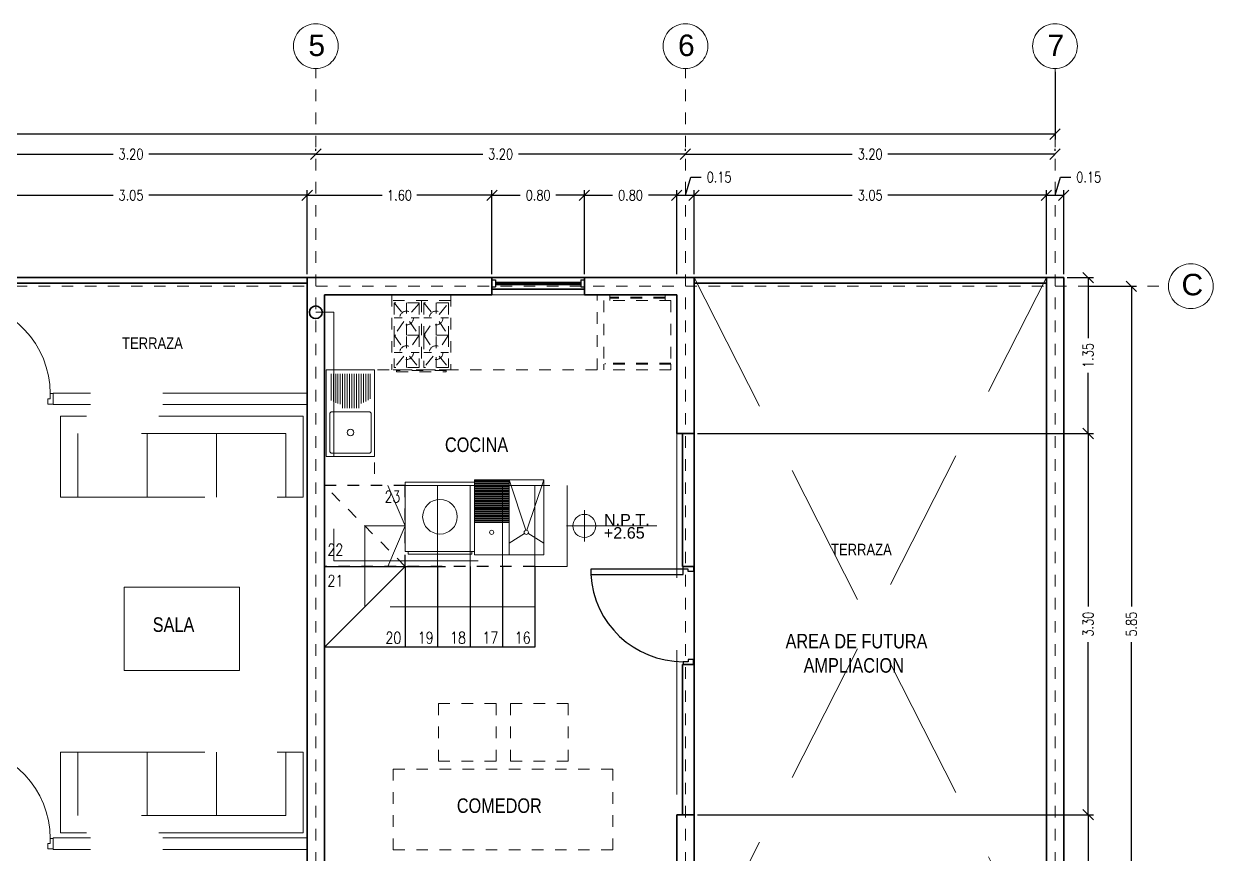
# Model space of a CAD drawing. Header units: metres. Extents: x -255 to -21, y -382 to -241.
# Drawn here: x -33.2 to -22.9, y -318.32 to -311.13 of the extents above; entities that cross this region are included whole.
import ezdxf
from ezdxf.enums import TextEntityAlignment as Align

# ---------------------------------------------------------------- set-up
doc = ezdxf.new("R2010")
doc.units = ezdxf.units.M
doc.header["$LTSCALE"] = 5
doc.header["$MEASUREMENT"] = 0
for name, pattern in [('CENTER2', [1.125, 0.75, -0.125, 0.125, -0.125]), ('DASHDOT', [1, 0.5, -0.25, 0, -0.25]), ('HIDDEN', [0.375, 0.25, -0.125])]:
    doc.linetypes.add(name, pattern=pattern)
doc.layers.get('0').update_dxf_attribs({"color": 30})
for name, color, linetype, lineweight in [('A-ANNO-DIMS', 3, 'Continuous', 18), ('A-ANNO-SYMB', 3, 'Continuous', 18), ('A-ANNO-TEXT', 3, 'Continuous', 18), ('A-DOOR-FULL', 4, 'Continuous', 25), ('A-FLOR-LEVL', 7, 'Continuous', 35), ('A-FLOR-OVHD', 3, 'HIDDEN', 18), ('A-FLOR-STRS', 4, 'Continuous', 25), ('A-FURN', 8, 'Continuous', 18), ('A-GLAZ-FULL', 4, 'Continuous', 25), ('A-WALL-FULL-EXTR', 7, 'Continuous', 35), ('A-WALL-FULL-INTR', 7, 'Continuous', 35)]:
    doc.layers.add(name, color=color, linetype=linetype, lineweight=lineweight)
doc.styles.add('E-ARIAL', font='arial.ttf')
doc.styles.add('E-ROMANS', font='romans.shx', dxfattribs={"width": 0.8})
doc.styles.get("Standard").update_dxf_attribs({"font": 'arial.ttf'})
doc.dimstyles.new('E-0050_TICK_18', dxfattribs={"dimscale": 0.001, "dimtxt": 90, "dimasz": 90, "dimexe": 45, "dimexo": 30, "dimgap": 45, "dimtad": 0, "dimzin": 0, "dimdsep": 46, "dimtxsty": 'E-ROMANS', "dimblk": 'OBLIQUE', "dimcen": 45, "dimclrd": 256, "dimclre": 256, "dimclrt": 256, "dimadec": 0, "dimazin": 0, "dimtfac": 1, "dimtmove": 1, "dimatfit": 3, "dimldrblk": 'OPEN90', "dimfxl": 1, "dimtfill": 1, "dimtolj": 1, "dimtzin": 0, "dimarcsym": 0})

# ---------------------------------------------------------------- blocks, each defined once
blk = doc.blocks.new('_Oblique')
at = {"color": 0, "linetype": 'ByBlock', "lineweight": -2}
blk.add_line((-0.5, -0.5), (0.5, 0.5), dxfattribs=at)
blk = doc.blocks.new('*D367')
at = {"layer": 'A-ANNO-DIMS', "lineweight": -2, "transparency": 16777216}
for p, q in [((-33.868, -312.226), (-33.868, -312.211)), ((-30.668, -312.226), (-30.668, -312.211)), ((-33.868, -312.256), (-32.423, -312.256)), ((-30.668, -312.256), (-32.114, -312.256))]:
    blk.add_line(p, q, dxfattribs=at)
at = {"layer": 'A-ANNO-DIMS', "lineweight": -2, "transparency": 16777216, "xscale": 0.09, "yscale": 0.09, "zscale": 0.09, "rotation": 180}
blk.add_blockref('_Oblique', (-33.868, -312.256), dxfattribs=at)
at = {"layer": 'A-ANNO-DIMS', "lineweight": -2, "transparency": 16777216, "xscale": 0.09, "yscale": 0.09, "zscale": 0.09}
blk.add_blockref('_Oblique', (-30.668, -312.256), dxfattribs=at)
at = {"layer": 'A-ANNO-DIMS', "transparency": 16777216, "insert": (-32.268, -312.256), "char_height": 0.09, "attachment_point": 5, "style": 'E-ROMANS', "bg_fill": 3, "box_fill_scale": 1.25, "bg_fill_color": 256, "bg_fill_true_color": 13158600, "bg_fill_transparency": 0}
blk.add_mtext('\\A1;3.20', dxfattribs=at)
blk = doc.blocks.new('_Open90')
at = {"color": 0, "linetype": 'ByBlock', "lineweight": -2}
for p, q in [((0, 0), (-1, 0)), ((-0.5, 0.5), (0, 0)), ((0, 0), (-0.5, -0.5))]:
    blk.add_line(p, q, dxfattribs=at)
blk = doc.blocks.new('*D368')
at = {"layer": 'A-ANNO-DIMS', "lineweight": -2, "transparency": 16777216}
for p, q in [((-30.668, -312.226), (-30.668, -312.211)), ((-27.468, -312.226), (-27.468, -312.211)), ((-30.668, -312.256), (-29.223, -312.256)), ((-27.468, -312.256), (-28.914, -312.256))]:
    blk.add_line(p, q, dxfattribs=at)
at = {"layer": 'A-ANNO-DIMS', "lineweight": -2, "transparency": 16777216, "xscale": 0.09, "yscale": 0.09, "zscale": 0.09, "rotation": 180}
blk.add_blockref('_Oblique', (-30.668, -312.256), dxfattribs=at)
at = {"layer": 'A-ANNO-DIMS', "lineweight": -2, "transparency": 16777216, "xscale": 0.09, "yscale": 0.09, "zscale": 0.09}
blk.add_blockref('_Oblique', (-27.468, -312.256), dxfattribs=at)
at = {"layer": 'A-ANNO-DIMS', "transparency": 16777216, "insert": (-29.068, -312.256), "char_height": 0.09, "attachment_point": 5, "style": 'E-ROMANS', "bg_fill": 3, "box_fill_scale": 1.25, "bg_fill_color": 256, "bg_fill_true_color": 13158600, "bg_fill_transparency": 0}
blk.add_mtext('\\A1;3.20', dxfattribs=at)
blk = doc.blocks.new('*D369')
at = {"layer": 'A-ANNO-DIMS', "lineweight": -2, "transparency": 16777216}
for p, q in [((-27.468, -312.226), (-27.468, -312.211)), ((-24.268, -312.226), (-24.268, -312.211)), ((-27.468, -312.256), (-26.023, -312.256)), ((-24.268, -312.256), (-25.714, -312.256))]:
    blk.add_line(p, q, dxfattribs=at)
at = {"layer": 'A-ANNO-DIMS', "lineweight": -2, "transparency": 16777216, "xscale": 0.09, "yscale": 0.09, "zscale": 0.09, "rotation": 180}
blk.add_blockref('_Oblique', (-27.468, -312.256), dxfattribs=at)
at = {"layer": 'A-ANNO-DIMS', "lineweight": -2, "transparency": 16777216, "xscale": 0.09, "yscale": 0.09, "zscale": 0.09}
blk.add_blockref('_Oblique', (-24.268, -312.256), dxfattribs=at)
at = {"layer": 'A-ANNO-DIMS', "transparency": 16777216, "insert": (-25.868, -312.256), "char_height": 0.09, "attachment_point": 5, "style": 'E-ROMANS', "bg_fill": 3, "box_fill_scale": 1.25, "bg_fill_color": 256, "bg_fill_true_color": 13158600, "bg_fill_transparency": 0}
blk.add_mtext('\\A1;3.20', dxfattribs=at)
blk = doc.blocks.new('*D370')
at = {"layer": 'A-ANNO-DIMS', "lineweight": -2, "transparency": 16777216}
for p, q in [((-43.468, -311.545), (-43.468, -312.128)), ((-24.268, -311.545), (-24.268, -312.128)), ((-43.468, -312.083), (-34.052, -312.083)), ((-24.268, -312.083), (-33.684, -312.083))]:
    blk.add_line(p, q, dxfattribs=at)
at = {"layer": 'A-ANNO-DIMS', "lineweight": -2, "transparency": 16777216, "xscale": 0.09, "yscale": 0.09, "zscale": 0.09, "rotation": 180}
blk.add_blockref('_Oblique', (-43.468, -312.083), dxfattribs=at)
at = {"layer": 'A-ANNO-DIMS', "lineweight": -2, "transparency": 16777216, "xscale": 0.09, "yscale": 0.09, "zscale": 0.09}
blk.add_blockref('_Oblique', (-24.268, -312.083), dxfattribs=at)
at = {"layer": 'A-ANNO-DIMS', "transparency": 16777216, "insert": (-33.868, -312.083), "char_height": 0.09, "attachment_point": 5, "style": 'E-ROMANS', "bg_fill": 3, "box_fill_scale": 1.25, "bg_fill_color": 256, "bg_fill_true_color": 13158600, "bg_fill_transparency": 0}
blk.add_mtext('\\A1;19.20', dxfattribs=at)
blk = doc.blocks.new('*D378')
at = {"layer": 'A-ANNO-DIMS', "lineweight": -2, "transparency": 16777216}
for p, q in [((-23.981, -313.399), (-23.561, -313.399)), ((-23.606, -313.399), (-23.606, -316.17)), ((-23.606, -319.249), (-23.606, -316.479)), ((-23.981, -319.249), (-23.561, -319.249))]:
    blk.add_line(p, q, dxfattribs=at)
at = {"layer": 'A-ANNO-DIMS', "lineweight": -2, "transparency": 16777216, "xscale": 0.09, "yscale": 0.09, "zscale": 0.09}
for p, rotation in [((-23.606, -313.399), 90), ((-23.606, -319.249), 270)]:
    blk.add_blockref('_Oblique', p, dxfattribs=dict(at, rotation=rotation))
at = {"layer": 'A-ANNO-DIMS', "transparency": 16777216, "insert": (-23.606, -316.324), "char_height": 0.09, "attachment_point": 5, "rotation": 90, "style": 'E-ROMANS', "bg_fill": 3, "box_fill_scale": 1.25, "bg_fill_color": 256, "bg_fill_true_color": 13158600, "bg_fill_transparency": 0}
blk.add_mtext('\\A1;5.85', dxfattribs=at)
blk = doc.blocks.new('DOOR-80')
for points in [[(-0.07, 0.89), (-0.07, 0.09), (-0.025, 0.09), (-0.025, 0.89), (-0.07, 0.89)], [(-0.825, 0.09), (-0.85, 0.09), (-0.85, 0), (-0.805, 0), (-0.805, 0.045), (-0.825, 0.045), (-0.825, 0.09)], [(-0.025, 0.09), (0, 0.09), (0, 0), (-0.045, 0), (-0.045, 0.045), (-0.025, 0.045), (-0.025, 0.09)]]:
    blk.add_lwpolyline(points)
at = {"linetype": 'HIDDEN'}
blk.add_arc((-0.023, 0.089), 0.802, 93.3811, 179.9341, dxfattribs=at)
blk = doc.blocks.new('*D509')
at = {"layer": 'A-ANNO-DIMS', "lineweight": -2, "transparency": 16777216}
for p, q in [((-24.163, -313.324), (-23.936, -313.324)), ((-23.981, -313.324), (-23.981, -313.85)), ((-23.981, -314.674), (-23.981, -314.149)), ((-27.363, -314.674), (-23.936, -314.674))]:
    blk.add_line(p, q, dxfattribs=at)
at = {"layer": 'A-ANNO-DIMS', "lineweight": -2, "transparency": 16777216, "xscale": 0.09, "yscale": 0.09, "zscale": 0.09}
for p, rotation in [((-23.981, -313.324), 90), ((-23.981, -314.674), 270)]:
    blk.add_blockref('_Oblique', p, dxfattribs=dict(at, rotation=rotation))
at = {"layer": 'A-ANNO-DIMS', "transparency": 16777216, "insert": (-23.981, -313.999), "char_height": 0.09, "attachment_point": 5, "rotation": 90, "style": 'E-ROMANS', "bg_fill": 3, "box_fill_scale": 1.25, "bg_fill_color": 256, "bg_fill_true_color": 13158600, "bg_fill_transparency": 0}
blk.add_mtext('\\A1;1.35', dxfattribs=at)
blk = doc.blocks.new('*D290')
at = {"layer": 'A-ANNO-DIMS', "lineweight": -2, "transparency": 16777216}
for p, q in [((-27.363, -314.674), (-23.936, -314.674)), ((-23.981, -314.674), (-23.981, -316.17)), ((-23.981, -317.974), (-23.981, -316.479)), ((-27.363, -317.974), (-23.936, -317.974))]:
    blk.add_line(p, q, dxfattribs=at)
at = {"layer": 'A-ANNO-DIMS', "lineweight": -2, "transparency": 16777216, "xscale": 0.09, "yscale": 0.09, "zscale": 0.09}
for p, rotation in [((-23.981, -314.674), 90), ((-23.981, -317.974), 270)]:
    blk.add_blockref('_Oblique', p, dxfattribs=dict(at, rotation=rotation))
at = {"layer": 'A-ANNO-DIMS', "transparency": 16777216, "insert": (-23.981, -316.324), "char_height": 0.09, "attachment_point": 5, "rotation": 90, "style": 'E-ROMANS', "bg_fill": 3, "box_fill_scale": 1.25, "bg_fill_color": 256, "bg_fill_true_color": 13158600, "bg_fill_transparency": 0}
blk.add_mtext('\\A1;3.30', dxfattribs=at)
blk = doc.blocks.new('*D291')
at = {"layer": 'A-ANNO-DIMS', "lineweight": -2, "transparency": 16777216}
for p, q in [((-27.363, -317.974), (-23.936, -317.974)), ((-23.981, -317.974), (-23.981, -318.5)), ((-23.981, -319.324), (-23.981, -318.799)), ((-27.363, -319.324), (-23.936, -319.324))]:
    blk.add_line(p, q, dxfattribs=at)
at = {"layer": 'A-ANNO-DIMS', "lineweight": -2, "transparency": 16777216, "xscale": 0.09, "yscale": 0.09, "zscale": 0.09}
for p, rotation in [((-23.981, -317.974), 90), ((-23.981, -319.324), 270)]:
    blk.add_blockref('_Oblique', p, dxfattribs=dict(at, rotation=rotation))
at = {"layer": 'A-ANNO-DIMS', "transparency": 16777216, "insert": (-23.981, -318.649), "char_height": 0.09, "attachment_point": 5, "rotation": 90, "style": 'E-ROMANS', "bg_fill": 3, "box_fill_scale": 1.25, "bg_fill_color": 256, "bg_fill_true_color": 13158600, "bg_fill_transparency": 0}
blk.add_mtext('\\A1;1.35', dxfattribs=at)
blk = doc.blocks.new('*D296')
at = {"layer": 'A-ANNO-DIMS', "lineweight": -2, "transparency": 16777216}
for p, q in [((-33.793, -313.294), (-33.793, -312.567)), ((-33.793, -312.612), (-32.423, -312.612)), ((-30.743, -312.612), (-32.114, -312.612)), ((-30.743, -313.294), (-30.743, -312.567))]:
    blk.add_line(p, q, dxfattribs=at)
at = {"layer": 'A-ANNO-DIMS', "lineweight": -2, "transparency": 16777216, "xscale": 0.09, "yscale": 0.09, "zscale": 0.09, "rotation": 180}
blk.add_blockref('_Oblique', (-33.793, -312.612), dxfattribs=at)
at = {"layer": 'A-ANNO-DIMS', "lineweight": -2, "transparency": 16777216, "xscale": 0.09, "yscale": 0.09, "zscale": 0.09}
blk.add_blockref('_Oblique', (-30.743, -312.612), dxfattribs=at)
at = {"layer": 'A-ANNO-DIMS', "transparency": 16777216, "insert": (-32.268, -312.612), "char_height": 0.09, "attachment_point": 5, "style": 'E-ROMANS', "bg_fill": 3, "box_fill_scale": 1.25, "bg_fill_color": 256, "bg_fill_true_color": 13158600, "bg_fill_transparency": 0}
blk.add_mtext('\\A1;3.05', dxfattribs=at)
blk = doc.blocks.new('*D297')
at = {"layer": 'A-ANNO-DIMS', "lineweight": -2, "transparency": 16777216}
for p, q in [((-30.743, -313.294), (-30.743, -312.567)), ((-30.743, -312.612), (-30.093, -312.612)), ((-29.143, -312.612), (-29.794, -312.612)), ((-29.143, -313.294), (-29.143, -312.567))]:
    blk.add_line(p, q, dxfattribs=at)
at = {"layer": 'A-ANNO-DIMS', "lineweight": -2, "transparency": 16777216, "xscale": 0.09, "yscale": 0.09, "zscale": 0.09, "rotation": 180}
blk.add_blockref('_Oblique', (-30.743, -312.612), dxfattribs=at)
at = {"layer": 'A-ANNO-DIMS', "lineweight": -2, "transparency": 16777216, "xscale": 0.09, "yscale": 0.09, "zscale": 0.09}
blk.add_blockref('_Oblique', (-29.143, -312.612), dxfattribs=at)
at = {"layer": 'A-ANNO-DIMS', "transparency": 16777216, "insert": (-29.943, -312.612), "char_height": 0.09, "attachment_point": 5, "style": 'E-ROMANS', "bg_fill": 3, "box_fill_scale": 1.25, "bg_fill_color": 256, "bg_fill_true_color": 13158600, "bg_fill_transparency": 0}
blk.add_mtext('\\A1;1.60', dxfattribs=at)
blk = doc.blocks.new('*D298')
at = {"layer": 'A-ANNO-DIMS', "lineweight": -2, "transparency": 16777216}
for p, q in [((-29.143, -313.294), (-29.143, -312.567)), ((-29.143, -312.612), (-28.898, -312.612)), ((-28.343, -312.612), (-28.589, -312.612)), ((-28.343, -313.294), (-28.343, -312.567))]:
    blk.add_line(p, q, dxfattribs=at)
at = {"layer": 'A-ANNO-DIMS', "lineweight": -2, "transparency": 16777216, "xscale": 0.09, "yscale": 0.09, "zscale": 0.09, "rotation": 180}
blk.add_blockref('_Oblique', (-29.143, -312.612), dxfattribs=at)
at = {"layer": 'A-ANNO-DIMS', "lineweight": -2, "transparency": 16777216, "xscale": 0.09, "yscale": 0.09, "zscale": 0.09}
blk.add_blockref('_Oblique', (-28.343, -312.612), dxfattribs=at)
at = {"layer": 'A-ANNO-DIMS', "transparency": 16777216, "insert": (-28.743, -312.612), "char_height": 0.09, "attachment_point": 5, "style": 'E-ROMANS', "bg_fill": 3, "box_fill_scale": 1.25, "bg_fill_color": 256, "bg_fill_true_color": 13158600, "bg_fill_transparency": 0}
blk.add_mtext('\\A1;0.80', dxfattribs=at)
blk = doc.blocks.new('*D299')
at = {"layer": 'A-ANNO-DIMS', "lineweight": -2, "transparency": 16777216}
for p, q in [((-28.343, -313.294), (-28.343, -312.567)), ((-28.343, -312.612), (-28.098, -312.612)), ((-27.543, -312.612), (-27.789, -312.612)), ((-27.543, -313.294), (-27.543, -312.567))]:
    blk.add_line(p, q, dxfattribs=at)
at = {"layer": 'A-ANNO-DIMS', "lineweight": -2, "transparency": 16777216, "xscale": 0.09, "yscale": 0.09, "zscale": 0.09, "rotation": 180}
blk.add_blockref('_Oblique', (-28.343, -312.612), dxfattribs=at)
at = {"layer": 'A-ANNO-DIMS', "lineweight": -2, "transparency": 16777216, "xscale": 0.09, "yscale": 0.09, "zscale": 0.09}
blk.add_blockref('_Oblique', (-27.543, -312.612), dxfattribs=at)
at = {"layer": 'A-ANNO-DIMS', "transparency": 16777216, "insert": (-27.943, -312.612), "char_height": 0.09, "attachment_point": 5, "style": 'E-ROMANS', "bg_fill": 3, "box_fill_scale": 1.25, "bg_fill_color": 256, "bg_fill_true_color": 13158600, "bg_fill_transparency": 0}
blk.add_mtext('\\A1;0.80', dxfattribs=at)
blk = doc.blocks.new('*D515')
at = {"layer": 'A-ANNO-DIMS', "lineweight": -2, "transparency": 16777216}
for p, q in [((-27.468, -312.612), (-27.421, -312.455)), ((-27.421, -312.455), (-27.331, -312.455)), ((-27.543, -313.294), (-27.543, -312.567)), ((-27.543, -312.612), (-27.393, -312.612)), ((-27.393, -313.294), (-27.393, -312.567))]:
    blk.add_line(p, q, dxfattribs=at)
at = {"layer": 'A-ANNO-DIMS', "lineweight": -2, "transparency": 16777216, "xscale": 0.09, "yscale": 0.09, "zscale": 0.09, "rotation": 180}
blk.add_blockref('_Oblique', (-27.543, -312.612), dxfattribs=at)
at = {"layer": 'A-ANNO-DIMS', "transparency": 16777216, "insert": (-27.176, -312.455), "char_height": 0.09, "attachment_point": 5, "style": 'E-ROMANS', "bg_fill": 3, "box_fill_scale": 1.25, "bg_fill_color": 256, "bg_fill_true_color": 13158600, "bg_fill_transparency": 0}
blk.add_mtext('\\A1;0.15', dxfattribs=at)
at = {"layer": 'A-ANNO-DIMS', "lineweight": -2, "transparency": 16777216, "xscale": 0.09, "yscale": 0.09, "zscale": 0.09}
blk.add_blockref('_Oblique', (-27.393, -312.612), dxfattribs=at)
blk = doc.blocks.new('*D516')
at = {"layer": 'A-ANNO-DIMS', "lineweight": -2, "transparency": 16777216}
for p, q in [((-27.393, -313.294), (-27.393, -312.567)), ((-27.393, -312.612), (-26.023, -312.612)), ((-24.343, -312.612), (-25.714, -312.612)), ((-24.343, -313.294), (-24.343, -312.567))]:
    blk.add_line(p, q, dxfattribs=at)
at = {"layer": 'A-ANNO-DIMS', "lineweight": -2, "transparency": 16777216, "xscale": 0.09, "yscale": 0.09, "zscale": 0.09, "rotation": 180}
blk.add_blockref('_Oblique', (-27.393, -312.612), dxfattribs=at)
at = {"layer": 'A-ANNO-DIMS', "lineweight": -2, "transparency": 16777216, "xscale": 0.09, "yscale": 0.09, "zscale": 0.09}
blk.add_blockref('_Oblique', (-24.343, -312.612), dxfattribs=at)
at = {"layer": 'A-ANNO-DIMS', "transparency": 16777216, "insert": (-25.868, -312.612), "char_height": 0.09, "attachment_point": 5, "style": 'E-ROMANS', "bg_fill": 3, "box_fill_scale": 1.25, "bg_fill_color": 256, "bg_fill_true_color": 13158600, "bg_fill_transparency": 0}
blk.add_mtext('\\A1;3.05', dxfattribs=at)
blk = doc.blocks.new('*D517')
at = {"layer": 'A-ANNO-DIMS', "lineweight": -2, "transparency": 16777216}
for p, q in [((-24.268, -312.612), (-24.221, -312.455)), ((-24.221, -312.455), (-24.131, -312.455)), ((-24.343, -313.294), (-24.343, -312.567)), ((-24.343, -312.612), (-24.193, -312.612)), ((-24.193, -313.294), (-24.193, -312.567))]:
    blk.add_line(p, q, dxfattribs=at)
at = {"layer": 'A-ANNO-DIMS', "lineweight": -2, "transparency": 16777216, "xscale": 0.09, "yscale": 0.09, "zscale": 0.09, "rotation": 180}
blk.add_blockref('_Oblique', (-24.343, -312.612), dxfattribs=at)
at = {"layer": 'A-ANNO-DIMS', "transparency": 16777216, "insert": (-23.976, -312.455), "char_height": 0.09, "attachment_point": 5, "style": 'E-ROMANS', "bg_fill": 3, "box_fill_scale": 1.25, "bg_fill_color": 256, "bg_fill_true_color": 13158600, "bg_fill_transparency": 0}
blk.add_mtext('\\A1;0.15', dxfattribs=at)
at = {"layer": 'A-ANNO-DIMS', "lineweight": -2, "transparency": 16777216, "xscale": 0.09, "yscale": 0.09, "zscale": 0.09}
blk.add_blockref('_Oblique', (-24.193, -312.612), dxfattribs=at)
blk = doc.blocks.new('TAG-LEVEL-PL')
for p, q in [((0, -0.136), (0, 0.136)), ((-0.154, 0), (0.627, 0))]:
    blk.add_line(p, q)
blk.add_circle((0, 0), 0.1)
at = {"style": 'E-ARIAL'}
blk.add_attdef('REF', text='', height=0.1, dxfattribs=at).set_placement((0.17, -0.027), align=Align.BOTTOM_LEFT)
blk.add_attdef('NIVEL', text='', height=0.1, dxfattribs=at).set_placement((0.169, -0.01), align=Align.TOP_LEFT)
blk = doc.blocks.new('LAVADORA-PL')
for p, q in [((0, 0), (0, 0.6)), ((0, 0.6), (0.6, 0.6)), ((0.6, 0.6), (0.6, 0)), ((0.625, 0.575), (0.625, 0.025)), ((0.6, 0), (0, 0))]:
    blk.add_line(p, q)
for points in [[(0.6, 0.575), (0.625, 0.575)], [(0.6, 0.025), (0.625, 0.025)]]:
    blk.add_lwpolyline(points)
blk.add_circle((0.3, 0.3), 0.15)

msp = doc.modelspace()

# ---------------------------------------------------------------- linework, layer by layer
at = {"layer": 'A-ANNO-SYMB', "linetype": 'CENTER2', "ltscale": 0.001}
for p, q in [((-30.668, -324.597), (-30.668, -311.515)), ((-27.468, -324.597), (-27.468, -311.515)), ((-24.268, -324.597), (-24.268, -311.515)), ((-44.468, -313.399), (-23.268, -313.399))]:
    msp.add_line(p, q, dxfattribs=at)
at = {"layer": 'A-ANNO-SYMB', "linetype": 'CENTER2'}
msp.add_circle((-23.092, -313.399), 0.194, dxfattribs=at)
at = {"layer": 'A-FLOR-LEVL'}
for p, q in [((-33.793, -313.324), (-30.743, -313.324)), ((-27.393, -313.324), (-24.343, -313.324)), ((-33.793, -313.374), (-30.743, -313.374)), ((-28.343, -313.424), (-29.143, -313.424)), ((-27.393, -313.374), (-24.343, -313.374))]:
    msp.add_line(p, q, dxfattribs=at)
msp.add_circle((-30.668, -313.624), 0.055, dxfattribs=at)
at = {"layer": 'A-FLOR-OVHD'}
for p, q in [((-27.393, -313.324), (-24.343, -319.324)), ((-27.393, -319.324), (-24.343, -313.324)), ((-29.143, -313.474), (-27.543, -313.474)), ((-30.743, -314.324), (-32.943, -314.324)), ((-32.943, -314.324), (-32.943, -314.424)), ((-30.743, -314.424), (-32.943, -314.424)), ((-32.878, -314.524), (-32.878, -315.224)), ((-30.778, -314.524), (-32.878, -314.524)), ((-30.778, -315.224), (-30.778, -314.524)), ((-32.728, -314.674), (-32.728, -315.224)), ((-30.928, -314.674), (-32.728, -314.674)), ((-32.128, -314.674), (-32.128, -315.224)), ((-32.128, -315.224), (-32.128, -314.674)), ((-31.528, -315.224), (-31.528, -314.674)), ((-30.928, -315.224), (-30.928, -314.674)), ((-27.543, -314.674), (-27.543, -317.974)), ((-32.878, -315.224), (-30.778, -315.224)), ((-29.893, -315.124), (-28.493, -315.124)), ((-29.613, -315.824), (-29.613, -315.124)), ((-29.333, -315.824), (-29.333, -315.124)), ((-29.053, -315.824), (-29.053, -315.124)), ((-28.773, -315.824), (-28.773, -315.124)), ((-28.493, -315.824), (-28.493, -315.124)), ((-30.243, -316.174), (-30.243, -315.474)), ((-30.243, -315.474), (-29.893, -315.474)), ((-28.493, -315.824), (-28.773, -315.824)), ((-31.328, -316.004), (-32.328, -316.004)), ((-32.328, -316.004), (-32.328, -316.725)), ((-31.328, -316.725), (-31.328, -316.004)), ((-28.773, -316.174), (-30.243, -316.174)), ((-32.328, -316.725), (-31.328, -316.725)), ((-32.878, -317.431), (-30.778, -317.431)), ((-32.878, -318.131), (-32.878, -317.431)), ((-32.728, -317.981), (-32.728, -317.431)), ((-32.128, -317.981), (-32.128, -317.431)), ((-32.128, -317.431), (-32.128, -317.981)), ((-31.528, -317.431), (-31.528, -317.981)), ((-30.928, -317.431), (-30.928, -317.981)), ((-30.778, -318.131), (-30.778, -317.431)), ((-30.928, -317.981), (-32.728, -317.981)), ((-32.943, -318.274), (-32.943, -318.174)), ((-30.743, -318.174), (-32.943, -318.174)), ((-30.778, -318.131), (-32.878, -318.131)), ((-30.743, -318.274), (-32.943, -318.274))]:
    msp.add_line(p, q, dxfattribs=at)
for points in [[(-30.668, -313.624), (-30.512, -313.624), (-30.512, -315.776), (-29.003, -315.776)], [(-29.893, -315.474), (-30.045, -315.124)], [(-29.893, -315.474), (-30.045, -315.824)]]:
    msp.add_lwpolyline(points, dxfattribs=at)
at = {"layer": 'A-FLOR-STRS', "linetype": 'HIDDEN', "ltscale": 0.001}
for p, q in [((-29.893, -315.124), (-30.593, -315.124)), ((-29.893, -315.824), (-30.593, -315.124)), ((-29.893, -315.824), (-29.893, -315.124)), ((-28.773, -315.824), (-30.593, -315.824))]:
    msp.add_line(p, q, dxfattribs=at)
at = {"layer": 'A-FLOR-STRS'}
for p, q in [((-30.593, -315.824), (-29.545, -315.824)), ((-29.893, -315.824), (-29.893, -316.524)), ((-29.613, -315.824), (-29.613, -316.524)), ((-29.333, -315.824), (-29.333, -316.524)), ((-29.053, -315.824), (-29.053, -316.524)), ((-28.773, -315.824), (-28.773, -316.524)), ((-28.773, -316.524), (-30.593, -316.524))]:
    msp.add_line(p, q, dxfattribs=at)
at = {"layer": 'A-FLOR-STRS', "linetype": 'DASHDOT', "ltscale": 15}
msp.add_line((-29.893, -315.824), (-30.593, -316.524), dxfattribs=at)
at = {"layer": 'A-FURN', "linetype": 'HIDDEN', "ltscale": 0.001}
for p, q in [((-30.009, -313.474), (-30.009, -314.124)), ((-29.499, -313.474), (-29.499, -314.124)), ((-28.233, -314.124), (-28.233, -313.474)), ((-27.643, -313.474), (-28.123, -313.474)), ((-28.123, -313.474), (-28.123, -313.524)), ((-27.643, -313.474), (-27.643, -313.524)), ((-29.499, -313.524), (-30.009, -313.524)), ((-29.989, -313.544), (-29.907, -313.644)), ((-29.774, -313.544), (-29.989, -313.544)), ((-29.989, -313.544), (-29.989, -313.824)), ((-29.882, -313.635), (-29.882, -313.544)), ((-29.774, -313.548), (-29.856, -313.644)), ((-29.774, -313.544), (-29.774, -313.824)), ((-29.754, -313.524), (-29.754, -314.124)), ((-29.734, -313.544), (-29.652, -313.644)), ((-29.734, -313.544), (-29.734, -313.848)), ((-29.519, -313.544), (-29.734, -313.544)), ((-29.627, -313.635), (-29.627, -313.544)), ((-29.601, -313.644), (-29.519, -313.544)), ((-29.519, -313.544), (-29.519, -313.824)), ((-28.173, -313.524), (-28.173, -314.064)), ((-27.593, -313.524), (-28.173, -313.524)), ((-27.643, -313.494), (-28.123, -313.494)), ((-27.643, -313.504), (-28.123, -313.504)), ((-27.593, -313.524), (-27.593, -314.064)), ((-29.989, -313.674), (-29.921, -313.674)), ((-29.842, -313.674), (-29.774, -313.674)), ((-29.734, -313.674), (-29.666, -313.674)), ((-29.587, -313.674), (-29.519, -313.674)), ((-29.907, -313.705), (-29.989, -313.824)), ((-29.882, -313.824), (-29.882, -313.714)), ((-29.856, -313.705), (-29.774, -313.824)), ((-29.734, -313.824), (-29.652, -313.705)), ((-29.627, -313.824), (-29.627, -313.714)), ((-29.601, -313.705), (-29.519, -313.824)), ((-29.989, -313.824), (-29.907, -313.944)), ((-29.989, -313.824), (-29.989, -314.104)), ((-29.774, -313.824), (-29.989, -313.824)), ((-29.882, -313.935), (-29.882, -313.824)), ((-29.774, -313.824), (-29.856, -313.944)), ((-29.774, -313.824), (-29.774, -314.104)), ((-29.734, -313.824), (-29.652, -313.944)), ((-29.519, -313.824), (-29.734, -313.824)), ((-29.734, -313.844), (-29.734, -314.104)), ((-29.627, -313.935), (-29.627, -313.824)), ((-29.519, -313.824), (-29.601, -313.944)), ((-29.519, -313.824), (-29.519, -314.104)), ((-29.989, -313.974), (-29.921, -313.974)), ((-29.842, -313.974), (-29.774, -313.974)), ((-29.734, -313.974), (-29.666, -313.974)), ((-29.587, -313.974), (-29.519, -313.974)), ((-29.907, -314.005), (-29.989, -314.104)), ((-29.882, -314.104), (-29.882, -314.014)), ((-29.856, -314.005), (-29.774, -314.104)), ((-29.652, -314.005), (-29.734, -314.104)), ((-29.627, -314.104), (-29.627, -314.014)), ((-29.601, -314.005), (-29.519, -314.104)), ((-27.593, -314.064), (-28.173, -314.064)), ((-27.593, -314.074), (-28.173, -314.074)), ((-28.173, -314.074), (-28.173, -314.124)), ((-28.163, -314.064), (-28.163, -314.074)), ((-27.603, -314.064), (-27.603, -314.074)), ((-27.593, -314.074), (-27.593, -314.124)), ((-28.233, -314.124), (-30.159, -314.124)), ((-30.159, -314.124), (-30.159, -315.124)), ((-29.499, -314.124), (-30.009, -314.124)), ((-29.774, -314.104), (-29.989, -314.104)), ((-29.519, -314.104), (-29.734, -314.104)), ((-27.593, -314.124), (-28.173, -314.124)), ((-29.607, -317.011), (-29.607, -317.511)), ((-29.107, -317.011), (-29.607, -317.011)), ((-29.107, -317.511), (-29.107, -317.011)), ((-28.482, -317.011), (-28.982, -317.011)), ((-28.982, -317.011), (-28.982, -317.511)), ((-28.482, -317.511), (-28.482, -317.011)), ((-28.097, -317.578), (-29.997, -317.578)), ((-29.997, -317.578), (-29.997, -318.278)), ((-29.607, -317.511), (-29.107, -317.511)), ((-28.982, -317.511), (-28.482, -317.511)), ((-28.097, -318.278), (-28.097, -317.578)), ((-29.997, -318.278), (-28.097, -318.278))]:
    msp.add_line(p, q, dxfattribs=at)
at = {"layer": 'A-FURN'}
for p, q in [((-30.579, -314.874), (-30.579, -314.124)), ((-30.579, -314.124), (-30.159, -314.124)), ((-30.536, -314.158), (-30.536, -314.387)), ((-30.516, -314.158), (-30.516, -314.398)), ((-30.496, -314.158), (-30.496, -314.408)), ((-30.476, -314.158), (-30.476, -314.415)), ((-30.456, -314.158), (-30.456, -314.421)), ((-30.436, -314.158), (-30.436, -314.454)), ((-30.416, -314.158), (-30.416, -314.454)), ((-30.396, -314.158), (-30.396, -314.454)), ((-30.376, -314.158), (-30.376, -314.454)), ((-30.356, -314.158), (-30.356, -314.454)), ((-30.336, -314.158), (-30.336, -314.454)), ((-30.316, -314.158), (-30.316, -314.454)), ((-30.296, -314.158), (-30.296, -314.454)), ((-30.276, -314.158), (-30.276, -314.415)), ((-30.256, -314.158), (-30.256, -314.407)), ((-30.236, -314.158), (-30.236, -314.397)), ((-30.216, -314.158), (-30.216, -314.386)), ((-30.196, -314.158), (-30.196, -314.373)), ((-30.159, -314.874), (-30.159, -314.124)), ((-30.528, -314.485), (-30.208, -314.485)), ((-30.548, -314.505), (-30.548, -314.825)), ((-30.188, -314.505), (-30.188, -314.825)), ((-30.579, -314.874), (-30.159, -314.874)), ((-30.528, -314.845), (-30.208, -314.845)), ((-29.293, -315.724), (-29.293, -315.074)), ((-29.293, -315.074), (-28.693, -315.074)), ((-29.293, -315.083), (-28.993, -315.083)), ((-29.293, -315.093), (-28.993, -315.093)), ((-29.293, -315.103), (-28.993, -315.103)), ((-29.293, -315.113), (-28.993, -315.113)), ((-28.851, -315.511), (-28.993, -315.074)), ((-28.993, -315.724), (-28.993, -315.074)), ((-28.841, -315.511), (-28.693, -315.074)), ((-28.693, -315.074), (-28.693, -315.724)), ((-29.293, -315.123), (-28.993, -315.123)), ((-29.293, -315.133), (-28.993, -315.133)), ((-29.293, -315.143), (-28.993, -315.143)), ((-29.293, -315.153), (-28.993, -315.153)), ((-29.293, -315.163), (-28.993, -315.163)), ((-29.293, -315.173), (-28.993, -315.173)), ((-29.293, -315.173), (-28.993, -315.173)), ((-29.293, -315.183), (-28.993, -315.183)), ((-29.293, -315.193), (-28.993, -315.193)), ((-29.293, -315.203), (-28.993, -315.203)), ((-29.293, -315.213), (-28.993, -315.213)), ((-29.293, -315.223), (-28.993, -315.223)), ((-29.293, -315.233), (-28.993, -315.233)), ((-29.293, -315.243), (-28.993, -315.243)), ((-29.293, -315.253), (-28.993, -315.253)), ((-29.293, -315.253), (-28.993, -315.253)), ((-29.293, -315.263), (-28.993, -315.263)), ((-29.293, -315.263), (-28.993, -315.263)), ((-29.293, -315.273), (-28.993, -315.273)), ((-29.293, -315.273), (-28.993, -315.273)), ((-29.293, -315.283), (-28.993, -315.283)), ((-29.293, -315.283), (-28.993, -315.283)), ((-29.293, -315.293), (-28.993, -315.293)), ((-29.293, -315.293), (-28.993, -315.293)), ((-29.293, -315.303), (-28.993, -315.303)), ((-29.293, -315.313), (-28.993, -315.313)), ((-29.293, -315.323), (-28.993, -315.323)), ((-29.293, -315.333), (-28.993, -315.333)), ((-29.293, -315.343), (-28.993, -315.343)), ((-29.293, -315.353), (-28.993, -315.353)), ((-29.293, -315.363), (-28.993, -315.363)), ((-29.293, -315.373), (-28.993, -315.373)), ((-29.293, -315.383), (-28.993, -315.383)), ((-29.293, -315.393), (-28.993, -315.393)), ((-29.293, -315.403), (-28.993, -315.403)), ((-29.293, -315.413), (-28.993, -315.413)), ((-29.293, -315.423), (-28.993, -315.423)), ((-29.293, -315.433), (-28.993, -315.433)), ((-29.293, -315.443), (-28.993, -315.443)), ((-28.862, -315.539), (-28.993, -315.624)), ((-28.831, -315.538), (-28.693, -315.624)), ((-28.693, -315.724), (-29.293, -315.724))]:
    msp.add_line(p, q, dxfattribs=at)
at = {"layer": 'A-FURN', "linetype": 'HIDDEN', "ltscale": 0.001}
msp.add_lwpolyline([(-29.538, -314.128), (-29.969, -314.128), (-29.969, -314.141), (-29.538, -314.141)], close=True, dxfattribs=at)
for centre in [(-29.882, -313.674), (-29.627, -313.674), (-29.882, -313.974), (-29.627, -313.974)]:
    msp.add_circle(centre, 0.0594, dxfattribs=at)
at = {"layer": 'A-FURN'}
for centre, radius in [((-30.368, -314.665), 0.0284), ((-29.146, -315.529), 0.0181), ((-28.846, -315.529), 0.0181)]:
    msp.add_circle(centre, radius, dxfattribs=at)
for centre, start, end in [((-30.528, -314.505), 90, 180), ((-30.208, -314.505), 0, 90), ((-30.528, -314.825), 180, 270), ((-30.208, -314.825), 270, 0)]:
    msp.add_arc(centre, 0.02, start, end, dxfattribs=at)
at = {"layer": 'A-GLAZ-FULL'}
for p, q in [((-29.143, -313.404), (-29.113, -313.404)), ((-29.113, -313.384), (-28.373, -313.384)), ((-28.373, -313.404), (-28.343, -313.404))]:
    msp.add_line(p, q, dxfattribs=at)
at = {"layer": 'A-WALL-FULL-EXTR'}
for p, q in [((-30.593, -319.174), (-30.593, -313.474)), ((-30.593, -313.474), (-29.143, -313.474)), ((-28.343, -313.474), (-27.543, -313.474)), ((-27.543, -314.674), (-27.543, -313.474)), ((-27.543, -319.174), (-27.543, -317.974))]:
    msp.add_line(p, q, dxfattribs=at)
msp.add_lwpolyline([(-24.343, -313.324), (-24.343, -319.324), (-24.193, -319.324), (-24.193, -313.324)], close=True, dxfattribs=at)

# ---------------------------------------------------------------- block references
at = {"layer": 'A-ANNO-SYMB'}
msp.add_blockref('TAG-LEVEL-PL', (-28.343, -315.474), dxfattribs=at).add_auto_attribs({'NIVEL': '+2.65', 'REF': 'N.P.T.'})
at = {"layer": 'A-FLOR-OVHD', "xscale": -1}
for p in [(-33.793, -314.419), (-33.793, -318.269)]:
    msp.add_blockref('DOOR-80', p, dxfattribs=at)
at = {"layer": 'A-FURN', "xscale": -1, "rotation": 90}
msp.add_blockref('LAVADORA-PL', (-29.293, -315.094), dxfattribs=at)

# ---------------------------------------------------------------- texts
at = {"layer": 'A-ANNO-TEXT', "char_height": 0.18608, "attachment_point": 1}
for s, insert in [('{\\fArial|b0|i0|c0|p34;5}', (-30.732, -311.221)), ('{\\fArial|b0|i0|c0|p34;6}', (-27.532, -311.221)), ('{\\fArial|b0|i0|c0|p34;7}', (-24.332, -311.221)), ('{\\fArial|b0|i0|c0|p34;C}', (-23.173, -313.292))]:
    msp.add_mtext(s, dxfattribs=dict(at, insert=insert))
at = {"layer": 'A-ANNO-TEXT', "style": 'E-ROMANS'}
for s, insert, char_height, attachment_point in [('{\\fArial|b0|i0|c0|p34;TERRAZA}', (-32.345, -313.842), 0.1008, 1), ('{\\fArial|b0|i0|c0|p34;COCINA}', (-29.55, -314.708), 0.126, 1), ('23', (-29.936, -315.271), 0.1, 9), ('22', (-30.43, -315.73), 0.1, 9), ('{\\fArial|b0|i0|c0|p34;TERRAZA}', (-26.207, -315.628), 0.1008, 1), ('21', (-30.43, -315.999), 0.1, 9), ('{\\fArial|b0|i0|c0|p34;SALA}', (-32.08, -316.265), 0.126, 1), ('20', (-29.928, -316.492), 0.1, 9), ('19', (-29.648, -316.492), 0.1, 9), ('18', (-29.368, -316.492), 0.1, 9), ('17', (-29.088, -316.492), 0.1, 9), ('16', (-28.808, -316.492), 0.1, 9), ('{\\fArial|b0|i0|c0|p34;AREA DE FUTURA\\P    AMPLIACION}', (-26.601, -316.408), 0.126, 1), ('{\\fArial|b0|i0|c0|p34;COMEDOR}', (-29.447, -317.832), 0.126, 1)]:
    msp.add_mtext(s, dxfattribs=dict(at, insert=insert, char_height=char_height, attachment_point=attachment_point))

# ---------------------------------------------------------------- next in the draw order: dimensions: what is measured, and where the dimension line sits
at = {"layer": 'A-ANNO-DIMS'}
for base, p1, p2, picture, middle in [((-30.668, -312.256), (-33.868, -312.256), (-30.668, -312.256), '*D367', (-32.268, -312.256)), ((-30.743, -312.612), (-33.793, -313.324), (-30.743, -313.324), '*D296', (-32.268, -312.612))]:
    dim = msp.add_linear_dim(base=base, p1=p1, p2=p2, dimstyle='E-0050_TICK_18', dxfattribs=at)
    dim.commit()
    dim.dimension.update_dxf_attribs({"geometry": picture, "text_midpoint": middle})
dim = msp.add_linear_dim(base=(-23.606, -313.399), p1=(-24.011, -319.249), p2=(-24.011, -313.399), angle=90, dimstyle='E-0050_TICK_18', dxfattribs=at)
dim.commit()
dim.dimension.update_dxf_attribs({"geometry": '*D378', "text_midpoint": (-23.606, -316.324)})

# ---------------------------------------------------------------- next in the draw order: dimensions: what is measured, and where the dimension line sits
for base, p1, p2, picture, middle in [((-27.468, -312.256), (-30.668, -312.256), (-27.468, -312.256), '*D368', (-29.068, -312.256)), ((-29.143, -312.612), (-30.743, -313.324), (-29.143, -313.324), '*D297', (-29.943, -312.612))]:
    dim = msp.add_linear_dim(base=base, p1=p1, p2=p2, dimstyle='E-0050_TICK_18', dxfattribs=at)
    dim.commit()
    dim.dimension.update_dxf_attribs({"geometry": picture, "text_midpoint": middle})
dim = msp.add_linear_dim(base=(-23.981, -314.674), p1=(-24.193, -313.324), p2=(-27.393, -314.674), angle=90, dimstyle='E-0050_TICK_18', dxfattribs=at)
dim.commit()
dim.dimension.update_dxf_attribs({"geometry": '*D509', "text_midpoint": (-23.981, -313.999)})

# ---------------------------------------------------------------- next in the draw order: linework, layer by layer
at = {"layer": 'A-WALL-FULL-EXTR'}
msp.add_line((-30.743, -319.324), (-30.743, -313.324), dxfattribs=at)

# ---------------------------------------------------------------- next in the draw order: dimensions: what is measured, and where the dimension line sits
at = {"layer": 'A-ANNO-DIMS'}
for base, p1, p2, picture, middle in [((-24.268, -312.256), (-27.468, -312.256), (-24.268, -312.256), '*D369', (-25.868, -312.256)), ((-28.343, -312.612), (-29.143, -313.324), (-28.343, -313.324), '*D298', (-28.743, -312.612))]:
    dim = msp.add_linear_dim(base=base, p1=p1, p2=p2, dimstyle='E-0050_TICK_18', dxfattribs=at)
    dim.commit()
    dim.dimension.update_dxf_attribs({"geometry": picture, "text_midpoint": middle})
dim = msp.add_linear_dim(base=(-23.981, -317.974), p1=(-27.393, -314.674), p2=(-27.393, -317.974), angle=90, dimstyle='E-0050_TICK_18', dxfattribs=at)
dim.commit()
dim.dimension.update_dxf_attribs({"geometry": '*D290', "text_midpoint": (-23.981, -316.324)})

# ---------------------------------------------------------------- next in the draw order: linework, layer by layer
at = {"layer": 'A-FLOR-LEVL'}
msp.add_lwpolyline([(-27.393, -315.824), (-27.393, -316.674)], dxfattribs=at)
at = {"layer": 'A-GLAZ-FULL'}
msp.add_line((-29.143, -313.344), (-29.113, -313.344), dxfattribs=at)
at = {"layer": 'A-GLAZ-FULL', "ltscale": 0.001}
msp.add_line((-29.113, -313.344), (-29.113, -313.404), dxfattribs=at)
at = {"layer": 'A-WALL-FULL-EXTR'}
for p, q in [((-30.743, -313.324), (-29.143, -313.324)), ((-29.143, -313.474), (-29.143, -313.324)), ((-27.543, -314.674), (-27.393, -314.674))]:
    msp.add_line(p, q, dxfattribs=at)
at = {"layer": 'A-WALL-FULL-INTR'}
msp.add_lwpolyline([(-27.393, -314.674), (-27.393, -315.824), (-27.493, -315.824), (-27.493, -314.674)], dxfattribs=at)

# ---------------------------------------------------------------- next in the draw order: block references
at = {"layer": 'A-DOOR-FULL', "rotation": 90}
msp.add_blockref('DOOR-80', (-27.398, -315.824), dxfattribs=at)

# ---------------------------------------------------------------- next in the draw order: dimensions: what is measured, and where the dimension line sits
at = {"layer": 'A-ANNO-DIMS'}
for base, p1, p2, picture, middle in [((-24.268, -312.083), (-43.468, -311.515), (-24.268, -311.515), '*D370', (-33.868, -312.083)), ((-27.543, -312.612), (-28.343, -313.324), (-27.543, -313.324), '*D299', (-27.943, -312.612))]:
    dim = msp.add_linear_dim(base=base, p1=p1, p2=p2, dimstyle='E-0050_TICK_18', dxfattribs=at)
    dim.commit()
    dim.dimension.update_dxf_attribs({"geometry": picture, "text_midpoint": middle})
dim = msp.add_linear_dim(base=(-23.981, -319.324), p1=(-27.393, -317.974), p2=(-27.393, -319.324), angle=90, dimstyle='E-0050_TICK_18', dxfattribs=at)
dim.commit()
dim.dimension.update_dxf_attribs({"geometry": '*D291', "text_midpoint": (-23.981, -318.649)})

# ---------------------------------------------------------------- next in the draw order: linework, layer by layer
at = {"layer": 'A-ANNO-SYMB', "linetype": 'CENTER2'}
for centre in [(-30.668, -311.321), (-27.468, -311.321), (-24.268, -311.321)]:
    msp.add_circle(centre, 0.194, dxfattribs=at)
at = {"layer": 'A-FLOR-LEVL'}
msp.add_line((-28.343, -313.324), (-29.143, -313.324), dxfattribs=at)
at = {"layer": 'A-GLAZ-FULL'}
for p, q in [((-29.113, -313.364), (-28.373, -313.364)), ((-28.373, -313.344), (-28.343, -313.344)), ((-29.113, -313.374), (-28.373, -313.374))]:
    msp.add_line(p, q, dxfattribs=at)
at = {"layer": 'A-GLAZ-FULL', "ltscale": 0.001}
msp.add_line((-28.373, -313.344), (-28.373, -313.404), dxfattribs=at)
at = {"layer": 'A-WALL-FULL-EXTR'}
for p, q in [((-28.343, -313.324), (-28.343, -313.474)), ((-27.543, -317.974), (-27.393, -317.974)), ((-27.393, -319.324), (-27.393, -317.974))]:
    msp.add_line(p, q, dxfattribs=at)
at = {"layer": 'A-WALL-FULL-INTR'}
msp.add_lwpolyline([(-27.393, -317.974), (-27.393, -316.674), (-27.493, -316.674), (-27.493, -317.974)], dxfattribs=at)

# ---------------------------------------------------------------- next in the draw order: dimensions: what is measured, and where the dimension line sits
at = {"layer": 'A-ANNO-DIMS'}
dim = msp.add_linear_dim(base=(-27.393, -312.612), p1=(-27.543, -313.324), p2=(-27.393, -313.324), dimstyle='E-0050_TICK_18', dxfattribs=at)
dim.commit()
dim.dimension.update_dxf_attribs({"geometry": '*D515', "text_midpoint": (-27.286, -312.455)})

# ---------------------------------------------------------------- next in the draw order: linework, layer by layer
at = {"layer": 'A-WALL-FULL-EXTR'}
msp.add_line((-28.343, -313.324), (-27.543, -313.324), dxfattribs=at)

# ---------------------------------------------------------------- next in the draw order: dimensions: what is measured, and where the dimension line sits
at = {"layer": 'A-ANNO-DIMS'}
dim = msp.add_linear_dim(base=(-24.343, -312.612), p1=(-27.393, -313.324), p2=(-24.343, -313.324), dimstyle='E-0050_TICK_18', dxfattribs=at)
dim.commit()
dim.dimension.update_dxf_attribs({"geometry": '*D516', "text_midpoint": (-25.868, -312.612)})

# ---------------------------------------------------------------- next in the draw order: linework, layer by layer
at = {"layer": 'A-WALL-FULL-EXTR'}
for p in [(-27.543, -313.324), (-27.393, -314.674)]:
    msp.add_line(p, (-27.393, -313.324), dxfattribs=at)

# ---------------------------------------------------------------- next in the draw order: dimensions: what is measured, and where the dimension line sits
at = {"layer": 'A-ANNO-DIMS'}
dim = msp.add_linear_dim(base=(-24.193, -312.612), p1=(-24.343, -313.324), p2=(-24.193, -313.324), dimstyle='E-0050_TICK_18', dxfattribs=at)
dim.commit()
dim.dimension.update_dxf_attribs({"geometry": '*D517', "text_midpoint": (-24.086, -312.455)})

doc.saveas('drawing.dxf')
